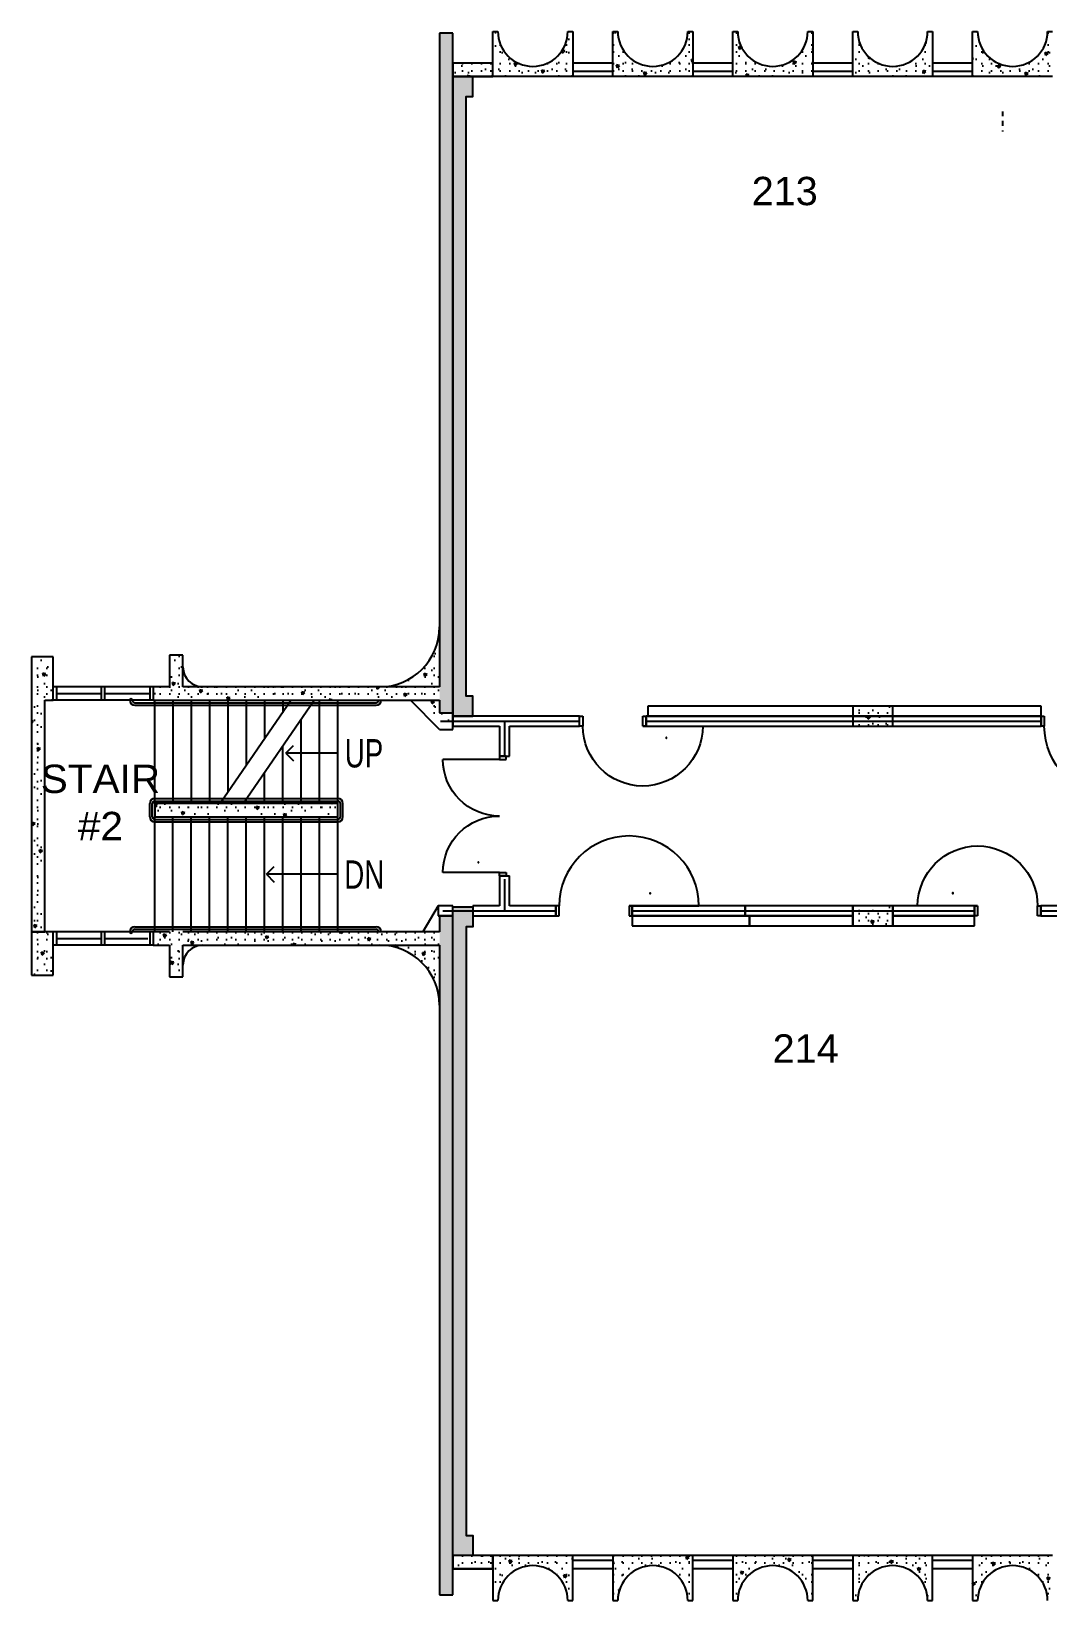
# Model space of a CAD drawing. Header units: inches. Extents: x -627 to 1777, y -408 to 1369.
# Drawn here: x -627 to -17, y -404 to 538 of the extents above; entities that cross this region are included whole.
import ezdxf
from ezdxf.enums import TextEntityAlignment as Align

# ---------------------------------------------------------------- set-up
doc = ezdxf.new("R2010")
doc.units = ezdxf.units.IN
doc.header["$MEASUREMENT"] = 0
doc.linetypes.add('HIDDEN', pattern=[5.76, 2.88, -2.88])
for name, color, linetype in [('_EWA 95% DWG', 7, 'Continuous'), ('A-DOOR', 4, 'Continuous'), ('A-DOOR-RPLC', 7, 'Continuous'), ('A-FILL-PATT', 1, 'Continuous'), ('A-FLOR-HRAL', 4, 'Continuous'), ('A-FLOR-STRS', 4, 'Continuous'), ('A-GLAZ', 3, 'Continuous'), ('A-PFLR-NOTE', 3, 'Continuous'), ('A-WALL', 5, 'Continuous'), ('A-WALL-JAMB', 6, 'Continuous'), ('ArchiCAD', 7, 'Continuous'), ('S-COLS', 6, 'Continuous'), ('Window-Door Markers', 7, 'Continuous')]:
    doc.layers.add(name, color=color, linetype=linetype)
doc.layers.get('Window-Door Markers').off()
doc.styles.add('Arial', font='arial.ttf')
doc.styles.add('GENERATED_STYLE_10', font='swissc.ttf', dxfattribs={"width": 1.25})
doc.styles.add('GENERATED_STYLE_11', font='arial.ttf', dxfattribs={"width": 0.7})
doc.styles.add('GENERATED_STYLE_9', font='cour.ttf')
doc.linetypes.add('1 HR RATED', pattern='A,0,[2,BI-21.Shx,S=0.091429,R=0,X=0,Y=0],-14.4,0', length=14.4)
doc.linetypes.add('2 HR RATED', pattern='A,0,[1,BI-21.Shx,S=0.091429,R=0,X=0,Y=0],-14.4,0', length=14.4)
pattern_1 = [(45, (0, 0), (-14.4655, 14.4655), [1.9685, -9.84252]), (45, (-3.057, 11.409), (-14.4655, 14.4655), [1.9685, -9.84252]), (105, (0, 0), (19.7602, 5.29474), [1.9685, -9.84252]), (105, (8.352, 8.352), (19.7602, 5.29474), [1.9685, -9.84252]), (165, (1.392, 1.392), (5.29474, 19.7602), [1.9685, -9.84252]), (165, (9.744, 9.744), (5.29474, 19.7602), [1.9685, -9.84252]), (45, (-1.392, 1.392), (-2.783885, 2.783885), [0, -3.937008, 0, -5.905512]), (90, (-3e-16, 2.784), (-3.937008, 0), [0, -2.952756, 0, -4.92126])]
pattern_2 = [(45, (0, 0), (-20.8303, 20.8303), [1.8425, -15.16535]), (45, (-4.402, 16.428), (-20.8303, 20.8303), [1.8425, -15.16535]), (105, (0, 0), (28.4547, 7.6244), [1.8425, -15.16535]), (105, (12.026, 12.026), (28.4547, 7.6244), [1.8425, -15.16535]), (165, (1.303, 1.303), (7.6244, 28.4547), [1.8425, -15.16535]), (165, (13.33, 13.33), (7.6244, 28.4547), [1.8425, -15.16535]), (45, (-2.0044, 2.0044), (-4.008794, 4.008794), [0, -5.66929, 0, -8.503937]), (90, (-3e-16, 4.009), (-5.66929, 0), [0, -4.25197, 0, -7.086614])]

# ---------------------------------------------------------------- blocks, each defined once
blk = doc.blocks.new('D1 Metal_287')
at = {"color": 0, "linetype": 'ByBlock'}
for p, q in [((-18, 0), (-19.97, 0)), ((-19.97, 0), (-19.97, -6)), ((-18, -6), (-18, 0)), ((19.97, 0), (18, 0)), ((18, 0), (18, -6)), ((18, 0), (54, 0)), ((19.97, -6), (19.97, 0)), ((-19.97, -6), (-18, -6)), ((18, -6), (19.97, -6))]:
    blk.add_line(p, q, dxfattribs=at)
blk.add_arc((18, 0), 36, 0, 180, dxfattribs=at)
blk = doc.blocks.new('Door Marker_NCS_717')
at = {"layer": 'ArchiCAD', "color": 0, "linetype": 'Continuous'}
for start, end in [(0, 180), (180, 0)]:
    blk.add_arc((32.85, -13.68), 0.189, start, end, dxfattribs=at)
at = {"layer": 'ArchiCAD', "color": 0, "style": 'GENERATED_STYLE_9'}
blk.add_attdef('', text='', height=0.18, dxfattribs=at).set_placement((0, 0), align=Align.TOP_LEFT)
blk = doc.blocks.new('D1 Metal_312')
at = {"color": 0, "linetype": 'ByBlock'}
for p, q in [((-21, 0), (-22.97, 0)), ((-22.97, 0), (-22.97, -6)), ((-21, -6), (-21, 0)), ((22.97, 0), (21, 0)), ((21, 0), (21, -6)), ((21, 0), (63, 0)), ((22.97, -6), (22.97, 0)), ((-22.97, -6), (-21, -6)), ((21, -6), (22.97, -6))]:
    blk.add_line(p, q, dxfattribs=at)
blk.add_arc((21, 0), 42, 0, 180, dxfattribs=at)
blk = doc.blocks.new('D1 Metal_251')
at = {"color": 0, "linetype": 'ByBlock'}
for p, q in [((-18, 0), (-19.97, 0)), ((-19.97, 0), (-19.97, -6)), ((-18, -6), (-18, 0)), ((19.97, 0), (18, 0)), ((18, 0), (18, -6)), ((18, 0), (54, 0)), ((19.97, -6), (19.97, 0)), ((-19.97, -6), (-18, -6)), ((18, -6), (19.97, -6))]:
    blk.add_line(p, q, dxfattribs=at)
blk.add_arc((18, 0), 36, 0, 180, dxfattribs=at)
blk = doc.blocks.new('Door Marker_NCS_311')
at = {"layer": 'ArchiCAD', "color": 0, "linetype": 'Continuous'}
for start, end in [(0, 180), (180, 0)]:
    blk.add_arc((-32.18, 7.09), 0.189, start, end, dxfattribs=at)
at = {"layer": 'ArchiCAD', "color": 0, "style": 'GENERATED_STYLE_9'}
blk.add_attdef('', text='', height=0.18, dxfattribs=at).set_placement((0, 0), align=Align.TOP_LEFT)
blk = doc.blocks.new('D2 Metal_63')
at = {"color": 0, "linetype": 'ByBlock'}
for p, q in [((-34, 0), (-34, 34)), ((34, 0), (34, 34)), ((-36, 0), (-34, 0)), ((-36, -4), (-36, 0)), ((-34, 0), (-34, -4)), ((36, 0), (34, 0)), ((34, 0), (34, -4)), ((36, -4), (36, 0)), ((-34, -4), (-36, -4)), ((34, -4), (36, -4))]:
    blk.add_line(p, q, dxfattribs=at)
for centre, start, end in [((-34, 0), 0, 90), ((34, 0), 90, 180)]:
    blk.add_arc(centre, 34, start, end, dxfattribs=at)
blk = doc.blocks.new('Door Marker_NCS_288')
at = {"layer": 'ArchiCAD', "color": 0, "linetype": 'Continuous'}
for start, end in [(0, 180), (180, 0)]:
    blk.add_arc((-27.82, 12.66), 0.189, start, end, dxfattribs=at)
at = {"layer": 'ArchiCAD', "color": 0, "style": 'GENERATED_STYLE_9'}
blk.add_attdef('', text='', height=0.18, dxfattribs=at).set_placement((0, 0), align=Align.TOP_LEFT)
blk = doc.blocks.new('D1 Metal_309')
at = {"color": 0, "linetype": 'ByBlock'}
for p, q in [((-21, 0), (-22.97, 0)), ((-22.97, 0), (-22.97, -6)), ((-21, -6), (-21, 0)), ((22.97, 0), (21, 0)), ((21, 0), (21, -6)), ((21, 0), (63, 0)), ((22.97, -6), (22.97, 0)), ((-22.97, -6), (-21, -6)), ((21, -6), (22.97, -6))]:
    blk.add_line(p, q, dxfattribs=at)
blk.add_arc((21, 0), 42, 0, 180, dxfattribs=at)
blk = doc.blocks.new('Door Marker_NCS_754')
at = {"layer": 'ArchiCAD', "color": 0, "linetype": 'Continuous'}
for start, end in [(0, 180), (180, 0)]:
    blk.add_arc((-33.66, -13.6), 0.189, start, end, dxfattribs=at)
at = {"layer": 'ArchiCAD', "color": 0, "style": 'GENERATED_STYLE_9'}
blk.add_attdef('', text='', height=0.18, dxfattribs=at).set_placement((0, 0), align=Align.TOP_LEFT)

msp = doc.modelspace()

# ---------------------------------------------------------------- hatches: boundary and pattern name
at = {"layer": 'A-FILL-PATT'}
h = msp.add_hatch(dxfattribs=at)
h.set_pattern_fill('LIGHTWEIGHT_CONCRETE', color=256, style=0, pattern_type=2)
h.set_pattern_definition(pattern_2)
h.paths.add_polyline_path([(-302.25, 510.84), (-341, 510.84), (-341, 522.9, 0.665806), (-305.25, 537.84), (-302.25, 537.84)], flags=0)
h = msp.add_hatch(dxfattribs=at)
h.set_pattern_fill('LIGHTWEIGHT_CONCRETE', color=256, style=0, pattern_type=2)
h.set_pattern_definition(pattern_2)
h.paths.add_polyline_path([(-233.25, 537.84), (-230.25, 537.84), (-230.25, 510.84), (-278.25, 510.84), (-278.25, 537.84), (-275.25, 537.84, 1)], flags=0)
h = msp.add_hatch(dxfattribs=at)
h.set_pattern_fill('LIGHTWEIGHT_CONCRETE', color=256, style=0, pattern_type=2)
h.set_pattern_definition(pattern_2)
h.paths.add_polyline_path([(-206.25, 537.84), (-203.25, 537.84, 1), (-161.25, 537.84), (-158.25, 537.84), (-158.25, 510.84), (-206.25, 510.84)], flags=0)
h = msp.add_hatch(dxfattribs=at)
h.set_pattern_fill('LIGHTWEIGHT_CONCRETE', color=256, style=0, pattern_type=2)
h.set_pattern_definition(pattern_2)
h.paths.add_polyline_path([(-89.25, 537.84), (-86.25, 537.84), (-86.25, 510.84), (-134.25, 510.84), (-134.25, 537.84), (-131.25, 537.84, 1)], flags=0)
h = msp.add_hatch(dxfattribs=at)
h.set_pattern_fill('LIGHTWEIGHT_CONCRETE', color=256, style=0, pattern_type=2)
h.set_pattern_definition(pattern_2)
h.paths.add_polyline_path([(-17.25, 537.84), (-14.25, 537.84), (-14.25, 510.84), (-62.25, 510.84), (-62.25, 537.84), (-59.25, 537.84, 1)], flags=0)
h = msp.add_hatch(dxfattribs=at)
h.set_pattern_fill('LIGHTWEIGHT_CONCRETE', color=256, style=0, pattern_type=2)
h.set_pattern_definition(pattern_2)
h.paths.add_polyline_path([(-374.25, 128.84), (-374.25, 536.84), (-382.25, 536.84), (-382.25, 128.84)], flags=0)
h = msp.add_hatch(dxfattribs=at)
h.set_pattern_fill('LIGHTWEIGHT_CONCRETE', color=256, style=0, pattern_type=2)
h.set_pattern_definition(pattern_2)
h.paths.add_polyline_path([(-374.25, 510.84), (-350.25, 510.84), (-350.25, 518.84), (-374.25, 518.84)], flags=0)
h = msp.add_hatch(dxfattribs=at)
h.set_pattern_fill('STRUCTURAL_CONCRETE', color=256, style=0, pattern_type=2)
h.set_pattern_definition(pattern_1)
h.paths.add_polyline_path([(-374.25, 510.84), (-374.25, 126.84), (-362.25, 126.84), (-362.25, 138.84), (-366.25, 138.84), (-366.25, 498.84), (-362.25, 498.84), (-362.25, 510.84)], flags=0)
h = msp.add_hatch(dxfattribs=at)
h.set_pattern_fill('LIGHTWEIGHT_CONCRETE', color=256, style=0, pattern_type=2)
h.set_pattern_definition(pattern_2)
h.paths.add_polyline_path([(-418.25, 144.34, 0.368126), (-382.71, 174.61), (-382.25, 174.61), (-382.25, 144.34)], flags=0)
h = msp.add_hatch(dxfattribs=at)
h.set_pattern_fill('LIGHTWEIGHT_CONCRETE', color=256, style=0, pattern_type=2)
h.set_pattern_definition(pattern_2)
h.paths.add_polyline_path([(-382.71, 174.61), (-382.25, 174.61), (-382.25, 144.34), (-418.25, 144.34, 0.368126)], flags=0)
h = msp.add_hatch(dxfattribs=at)
h.set_pattern_fill('LIGHTWEIGHT_CONCRETE', color=256, style=0, pattern_type=2)
h.set_pattern_definition(pattern_2)
h.paths.add_polyline_path([(-627.25, 162.34), (-627.25, 136.34), (-614.25, 136.34), (-614.25, 162.34)], flags=0)
h = msp.add_hatch(dxfattribs=at)
h.set_pattern_fill('LIGHTWEIGHT_CONCRETE', color=256, style=0, pattern_type=2)
h.set_pattern_definition(pattern_2)
h.paths.add_polyline_path([(-544.25, 163.34), (-544.25, 144.34), (-536.25, 144.34), (-536.25, 163.34)], flags=0)
h = msp.add_hatch(dxfattribs=at)
h.set_pattern_fill('LIGHTWEIGHT_CONCRETE', color=256, style=0, pattern_type=2)
h.set_pattern_definition(pattern_2)
h.paths.add_polyline_path([(-554.25, 136.34), (-382.25, 136.34), (-382.25, 144.34), (-554.25, 144.34)], flags=0)
h = msp.add_hatch(dxfattribs=at)
h.set_pattern_fill('LIGHTWEIGHT_CONCRETE', color=256, style=0, pattern_type=2)
h.set_pattern_definition(pattern_2)
h.paths.add_polyline_path([(-627.25, 136.34), (-627.25, -2.66), (-619.25, -2.66), (-619.25, 136.34)], flags=0)
h = msp.add_hatch(dxfattribs=at)
h.set_pattern_fill('LIGHTWEIGHT_CONCRETE', color=256, style=0, pattern_type=2)
h.set_pattern_definition(pattern_2)
h.paths.add_polyline_path([(-394.09, 136.34), (-382.25, 136.34), (-382.25, 128.84), (-374.25, 128.84), (-374.25, 123.84), (-381.59, 123.84)], flags=0)
h = msp.add_hatch(dxfattribs=at)
h.set_pattern_fill('LIGHTWEIGHT_CONCRETE', color=256, style=0, pattern_type=2)
h.set_pattern_definition(pattern_2)
h.paths.add_polyline_path([(-134.25, 120.84), (-110.25, 120.84), (-110.25, 132.84), (-134.25, 132.84)], flags=0)
h = msp.add_hatch(dxfattribs=at)
h.set_pattern_fill('LIGHTWEIGHT_CONCRETE', color=256, style=0, pattern_type=2)
h.set_pattern_definition(pattern_2)
h.paths.add_polyline_path([(-553.25, 66.34), (-443.25, 66.34), (-443.25, 74.34), (-553.25, 74.34)], flags=0)
h = msp.add_hatch(dxfattribs=at)
h.set_pattern_fill('STRUCTURAL_CONCRETE', color=256, style=0, pattern_type=2)
h.set_pattern_definition(pattern_1)
h.paths.add_polyline_path([(-374.25, 12.34), (-362.25, 12.34), (-362.25, 0.34), (-366.25, 0.34), (-366.25, -365.16), (-362.25, -365.16), (-362.25, -377.16), (-374.25, -377.16)], flags=0)
h = msp.add_hatch(dxfattribs=at)
h.set_pattern_fill('LIGHTWEIGHT_CONCRETE', color=256, style=0, pattern_type=2)
h.set_pattern_definition(pattern_2)
h.paths.add_polyline_path([(-134.25, 0.84), (-110.25, 0.84), (-110.25, 12.84), (-134.25, 12.84)], flags=0)
h = msp.add_hatch(dxfattribs=at)
h.set_pattern_fill('LIGHTWEIGHT_CONCRETE', color=256, style=0, pattern_type=2)
h.set_pattern_definition(pattern_2)
h.paths.add_polyline_path([(-382.25, 6.84), (-382.25, -400.66), (-374.25, -400.66), (-374.25, 6.84)], flags=0)
h = msp.add_hatch(dxfattribs=at)
h.set_pattern_fill('LIGHTWEIGHT_CONCRETE', color=256, style=0, pattern_type=2)
h.set_pattern_definition(pattern_2)
h.paths.add_polyline_path([(-614.25, -28.66), (-614.25, -2.66), (-627.25, -2.66), (-627.25, -28.66)], flags=0)
h = msp.add_hatch(dxfattribs=at)
h.set_pattern_fill('LIGHTWEIGHT_CONCRETE', color=256, style=0, pattern_type=2)
h.set_pattern_definition(pattern_2)
h.paths.add_polyline_path([(-554.25, -10.66), (-382.25, -10.66), (-382.25, -2.66), (-554.25, -2.66)], flags=0)
h = msp.add_hatch(dxfattribs=at)
h.set_pattern_fill('LIGHTWEIGHT_CONCRETE', color=256, style=0, pattern_type=2)
h.set_pattern_definition(pattern_2)
h.paths.add_polyline_path([(-382.25, -41.51), (-382.62, -41.51, 0.372819), (-418.25, -10.66), (-382.25, -10.66)], flags=0)
h = msp.add_hatch(dxfattribs=at)
h.set_pattern_fill('LIGHTWEIGHT_CONCRETE', color=256, style=0, pattern_type=2)
h.set_pattern_definition(pattern_2)
h.paths.add_polyline_path([(-374.25, -385.16), (-350.25, -385.16), (-350.25, -377.16), (-374.25, -377.16)], flags=0)
h = msp.add_hatch(dxfattribs=at)
h.set_pattern_fill('LIGHTWEIGHT_CONCRETE', color=256, style=0, pattern_type=2)
h.set_pattern_definition(pattern_2)
h.paths.add_polyline_path([(-341.28, -389.49), (-341.28, -377.16), (-302.25, -377.16), (-302.25, -404.16), (-305.25, -404.16, 0.672521)], flags=0)
h = msp.add_hatch(dxfattribs=at)
h.set_pattern_fill('LIGHTWEIGHT_CONCRETE', color=256, style=0, pattern_type=2)
h.set_pattern_definition(pattern_2)
h.paths.add_polyline_path([(-278.25, -377.16), (-278.25, -404.16), (-275.25, -404.16, -1), (-233.25, -404.16), (-230.25, -404.16), (-230.25, -377.16)], flags=0)
h = msp.add_hatch(dxfattribs=at)
h.set_pattern_fill('LIGHTWEIGHT_CONCRETE', color=256, style=0, pattern_type=2)
h.set_pattern_definition(pattern_2)
h.paths.add_polyline_path([(-203.25, -404.16), (-206.25, -404.16), (-206.25, -377.16), (-158.25, -377.16), (-158.25, -404.16), (-161.25, -404.16, 1)], flags=0)
h = msp.add_hatch(dxfattribs=at)
h.set_pattern_fill('LIGHTWEIGHT_CONCRETE', color=256, style=0, pattern_type=2)
h.set_pattern_definition(pattern_2)
h.paths.add_polyline_path([(-131.25, -404.16), (-134.25, -404.16), (-134.25, -377.16), (-86.25, -377.16), (-86.25, -404.16), (-89.25, -404.16, 1)], flags=0)
h = msp.add_hatch(dxfattribs=at)
h.set_pattern_fill('LIGHTWEIGHT_CONCRETE', color=256, style=0, pattern_type=2)
h.set_pattern_definition(pattern_2)
h.paths.add_polyline_path([(-59.25, -404.16), (-62.25, -404.16), (-62.25, -377.16), (-14.25, -377.16), (-14.25, -404.16), (-17.25, -404.16, 1)], flags=0)
at = {"layer": 'A-WALL'}
h = msp.add_hatch(dxfattribs=at)
h.set_pattern_fill('LIGHTWEIGHT_CONCRETE', color=256, style=0, pattern_type=2)
h.set_pattern_definition(pattern_2)
h.paths.add_polyline_path([(-341, 522.9, -0.20062), (-347.25, 537.84), (-350.25, 537.84), (-350.25, 510.84), (-341, 510.84)], flags=0)
h = msp.add_hatch(dxfattribs=at)
h.set_pattern_fill('LIGHTWEIGHT_CONCRETE', color=256, style=0, pattern_type=2)
h.set_pattern_definition(pattern_2)
h.paths.add_polyline_path([(-544.26, -29.66), (-536.26, -29.66), (-536.26, -10.66), (-544.26, -10.66)], flags=0)
h = msp.add_hatch(dxfattribs=at)
h.set_pattern_fill('LIGHTWEIGHT_CONCRETE', color=256, style=0, pattern_type=2)
h.set_pattern_definition(pattern_2)
h.paths.add_polyline_path([(-341.28, -377.16), (-350.25, -377.16), (-350.25, -404.16), (-347.25, -404.16, -0.195799), (-341.28, -389.49)], flags=0)

# ---------------------------------------------------------------- linework, layer by layer
at = {"layer": '_EWA 95% DWG', "linetype": 'HIDDEN'}
msp.add_line((-44.25, 489.84), (-44.25, 477.84), dxfattribs=at)
at = {"layer": 'A-DOOR-RPLC', "linetype": 'Continuous'}
msp.add_line((-312.48, 12.84), (-312.48, 6.84), dxfattribs=at)
at = {"layer": 'A-FILL-PATT', "linetype": '2 HR RATED'}
for p, q in [((-381.59, 123.84), (-343.03, 123.84)), ((-343.03, 102.84), (-343.03, 123.84)), ((-343.03, 9.84), (-343.03, 28.84)), ((-380.19, 9.84), (-343.03, 9.84))]:
    msp.add_line(p, q, dxfattribs=at)
at = {"layer": 'A-FILL-PATT', "linetype": '1 HR RATED'}
for p, q in [((-343.03, 123.84), (-298.22, 123.84)), ((-258.28, 123.84), (-21.19, 123.84)), ((-343.03, 9.84), (-312.01, 9.84)), ((-266.54, 9.84), (-61.22, 9.84)), ((-21.29, 9.84), (48.57, 9.84))]:
    msp.add_line(p, q, dxfattribs=at)
at = {"layer": 'A-FLOR-HRAL', "linetype": 'Continuous'}
for p, q in [((-565.25, 134.86), (-420.25, 134.86)), ((-565.25, 133.36), (-420.25, 133.36)), ((-553.25, 77.34), (-443.25, 77.34)), ((-553.25, 75.84), (-443.25, 75.84)), ((-556.25, 66.34), (-556.25, 74.34)), ((-554.75, 66.34), (-554.75, 74.34)), ((-441.75, 66.34), (-441.75, 74.34)), ((-440.25, 66.34), (-440.25, 74.34)), ((-553.25, 64.84), (-443.25, 64.84)), ((-553.25, 63.34), (-443.25, 63.34)), ((-565.25, 0.34), (-420.25, 0.34)), ((-565.25, -1.16), (-420.25, -1.16))]:
    msp.add_line(p, q, dxfattribs=at)
for centre, radius, start, end in [((-567.5, 136.36), 0.75, 0, 180), ((-565.25, 136.36), 3, 180, 270), ((-565.25, 136.36), 1.5, 180, 270), ((-420.25, 136.36), 1.5, 270, 0), ((-420.25, 136.36), 3, 270, 0), ((-553.25, 74.34), 3, 90, 180), ((-553.25, 74.34), 1.5, 90, 180), ((-443.25, 74.34), 3, 0, 90), ((-443.25, 74.34), 1.5, 0, 90), ((-553.25, 66.34), 3, 180, 270), ((-553.25, 66.34), 1.5, 180, 270), ((-443.25, 66.34), 1.5, 270, 0), ((-443.25, 66.34), 3, 270, 0), ((-565.25, -2.66), 3, 90, 180), ((-420.25, -2.66), 3, 0, 90), ((-567.5, -2.66), 0.75, 180, 0), ((-565.25, -2.66), 1.5, 90, 180), ((-420.25, -2.66), 1.5, 0, 90)]:
    msp.add_arc(centre, radius, start, end, dxfattribs=at)
at = {"layer": 'A-FLOR-STRS', "linetype": 'Continuous'}
for p, q in [((-553.25, 74.34), (-553.25, 136.34)), ((-542.25, 136.34), (-542.25, 74.34)), ((-531.25, 136.34), (-531.25, 74.34)), ((-520.25, 136.34), (-520.25, 74.34)), ((-471.23, 136.34), (-513.99, 74.34)), ((-509.25, 136.34), (-509.25, 81.22)), ((-500.19, 74.34), (-457.43, 136.34)), ((-498.25, 136.34), (-498.25, 97.16)), ((-487.25, 136.34), (-487.25, 113.11)), ((-476.25, 136.34), (-476.25, 129.06)), ((-454.25, 74.34), (-454.25, 136.34)), ((-443.25, 74.34), (-443.25, 136.34)), ((-465.25, 74.34), (-465.25, 125)), ((-476.25, 74.34), (-476.25, 109.05)), ((-487.25, 74.34), (-487.25, 93.1)), ((-498.25, 74.34), (-498.25, 77.16)), ((-553.25, -2.66), (-553.25, 66.34)), ((-542.25, -2.66), (-542.25, 66.34)), ((-531.25, -2.66), (-531.25, 66.34)), ((-520.28, -2.66), (-520.28, 66.34)), ((-509.25, -2.66), (-509.25, 66.34)), ((-498.25, -2.66), (-498.25, 66.34)), ((-487.25, -2.66), (-487.25, 66.34)), ((-476.25, -2.66), (-476.25, 66.34)), ((-465.25, -2.66), (-465.25, 66.34)), ((-454.25, -2.66), (-454.25, 66.34)), ((-443.25, -2.66), (-443.25, 66.34))]:
    msp.add_line(p, q, dxfattribs=at)
at = {"layer": 'A-GLAZ', "linetype": 'Continuous'}
for p, q in [((-278.25, 518.84), (-302.25, 518.84)), ((-206.25, 518.84), (-230.25, 518.84)), ((-134.25, 518.84), (-158.25, 518.84)), ((-62.25, 518.84), (-86.25, 518.84)), ((-278.25, 513.84), (-302.25, 513.84)), ((-278.25, 510.84), (-302.25, 510.84)), ((-206.25, 513.84), (-230.25, 513.84)), ((-206.25, 510.84), (-230.25, 510.84)), ((-134.25, 513.84), (-158.25, 513.84)), ((-134.25, 510.84), (-158.25, 510.84)), ((-62.25, 513.84), (-86.25, 513.84)), ((-62.25, 510.84), (-86.25, 510.84)), ((-554.25, 144.34), (-614.25, 144.34)), ((-554.25, 136.34), (-615.25, 136.34)), ((-612.25, 140.34), (-585.25, 140.34)), ((-583.25, 140.34), (-556.25, 140.34)), ((-554.25, -2.66), (-614.25, -2.66)), ((-612.25, -6.66), (-585.25, -6.66)), ((-583.25, -6.66), (-557.44, -6.66)), ((-554.25, -10.66), (-614.25, -10.66)), ((-278.25, -377.16), (-302.25, -377.16)), ((-278.25, -380.16), (-302.25, -380.16)), ((-278.25, -385.16), (-302.25, -385.16)), ((-206.25, -377.16), (-230.25, -377.16)), ((-206.25, -380.16), (-230.25, -380.16)), ((-206.25, -385.16), (-230.25, -385.16)), ((-134.25, -377.16), (-158.25, -377.16)), ((-134.25, -380.16), (-158.25, -380.16)), ((-134.25, -385.16), (-158.25, -385.16)), ((-62.25, -377.16), (-86.25, -377.16)), ((-62.25, -380.16), (-86.25, -380.16)), ((-62.25, -385.16), (-86.25, -385.16))]:
    msp.add_line(p, q, dxfattribs=at)
at = {"layer": 'A-PFLR-NOTE', "linetype": 'Continuous'}
for p, q in [((-474.55, 104.59), (-469.89, 109.26)), ((-443.25, 104.59), (-474.55, 104.59)), ((-474.55, 104.59), (-469.89, 99.93)), ((-486.2, 31.84), (-481.53, 36.51)), ((-443.25, 31.84), (-486.2, 31.84)), ((-486.2, 31.84), (-481.53, 27.18))]:
    msp.add_line(p, q, dxfattribs=at)
at = {"layer": 'A-WALL', "linetype": 'Continuous'}
for p, q in [((-350.25, 510.84), (-350.25, 537.84)), ((-350.25, 537.84), (-347.25, 537.84)), ((-305.25, 537.84), (-302.25, 537.84)), ((-302.25, 537.84), (-302.25, 510.84)), ((-278.25, 510.84), (-278.25, 537.84)), ((-278.25, 537.84), (-275.25, 537.84)), ((-233.25, 537.84), (-230.25, 537.84)), ((-230.25, 537.84), (-230.25, 510.84)), ((-206.25, 510.84), (-206.25, 537.84)), ((-206.25, 537.84), (-203.25, 537.84)), ((-161.25, 537.84), (-158.25, 537.84)), ((-158.25, 537.84), (-158.25, 510.84)), ((-134.25, 510.84), (-134.25, 537.84)), ((-134.25, 537.84), (-131.25, 537.84)), ((-89.25, 537.84), (-86.25, 537.84)), ((-86.25, 537.84), (-86.25, 510.84)), ((-62.25, 510.84), (-62.25, 537.84)), ((-62.25, 537.84), (-59.25, 537.84)), ((-17.25, 537.84), (-14.25, 537.84)), ((-374.25, 536.84), (-382.25, 536.84)), ((-382.25, 536.84), (-382.25, 144.34)), ((-374.25, 128.84), (-374.25, 536.84)), ((-374.25, 118.84), (-374.25, 531.84)), ((-350.25, 518.84), (-374.25, 518.84)), ((-374.25, 518.84), (-374.25, 510.84)), ((-350.25, 518.84), (-374.25, 518.84)), ((-350.25, 510.84), (-350.25, 518.84)), ((-374.25, 510.84), (-350.25, 510.84)), ((-350.25, 510.84), (-374.25, 510.84)), ((-302.25, 510.84), (-350.25, 510.84)), ((-230.25, 510.84), (-278.25, 510.84)), ((-158.25, 510.84), (-206.25, 510.84)), ((-86.25, 510.84), (-134.25, 510.84)), ((-14.25, 510.84), (-62.25, 510.84)), ((-627.25, 162.34), (-627.25, 136.34)), ((-614.25, 162.34), (-627.25, 162.34)), ((-614.25, 136.34), (-614.25, 162.34)), ((-544.25, 163.34), (-544.25, 144.34)), ((-536.25, 163.34), (-544.25, 163.34)), ((-536.25, 144.34), (-536.25, 163.34)), ((-544.25, 144.34), (-554.25, 144.34)), ((-554.25, 144.34), (-554.25, 136.34)), ((-382.25, 144.34), (-536.25, 144.34)), ((-627.25, 136.34), (-627.25, -2.66)), ((-619.25, 136.34), (-614.25, 136.34)), ((-619.25, -2.66), (-619.25, 136.34)), ((-554.25, 136.34), (-382.25, 136.34)), ((-382.25, 118.84), (-399.75, 136.34)), ((-382.25, 136.34), (-382.25, 128.84)), ((-21.19, 132.84), (-257.25, 132.84)), ((-257.25, 132.84), (-257.25, 126.84)), ((-21.19, 126.84), (-21.19, 132.84)), ((-382.25, 128.84), (-374.25, 128.84)), ((-298.22, 126.84), (-374.25, 126.84)), ((-374.25, 126.84), (-374.25, 120.84)), ((-298.22, 120.84), (-298.22, 126.84)), ((-258.28, 120.84), (-258.28, 126.84)), ((-21.19, 126.84), (-258.28, 126.84)), ((-257.25, 126.84), (-21.19, 126.84)), ((-21.19, 126.84), (-21.19, 120.84)), ((-21.19, 120.84), (-21.19, 126.84)), ((-382.25, 118.84), (-374.25, 118.84)), ((-374.25, 120.84), (-346.25, 120.84)), ((-346.25, 120.84), (-346.25, 104.84)), ((-340.25, 120.84), (-298.22, 120.84)), ((-340.25, 104.84), (-340.25, 120.84)), ((-258.28, 120.84), (-21.19, 120.84)), ((-346.25, 104.84), (-346.25, 102.84)), ((-340.25, 102.84), (-340.25, 104.84)), ((-346.25, 102.84), (-340.25, 102.84)), ((-443.25, 74.34), (-553.25, 74.34)), ((-553.25, 74.34), (-553.25, 66.34)), ((-553.25, 62.34), (-553.25, 74.34)), ((-553.25, 66.34), (-443.25, 66.34)), ((-443.25, 66.34), (-443.25, 74.34)), ((-346.25, 30.84), (-340.25, 30.84)), ((-346.25, 30.84), (-346.25, 28.84)), ((-346.25, 28.84), (-346.25, 12.84)), ((-340.25, 28.84), (-340.25, 30.84)), ((-340.25, 12.84), (-340.25, 28.84)), ((-383.05, 12.84), (-392.35, -2.66)), ((-374.25, 12.84), (-383.05, 12.84)), ((-383.05, 12.84), (-383.05, 6.84)), ((-374.25, 6.84), (-374.25, 12.84)), ((-346.25, 12.84), (-362.25, 12.84)), ((-362.25, 12.84), (-362.25, 6.84)), ((-312.48, 12.84), (-340.25, 12.84)), ((-312.48, 6.84), (-312.48, 12.84)), ((-198.88, 12.84), (-266.54, 12.84)), ((-266.54, 12.84), (-266.54, 6.84)), ((-198.88, 6.84), (-198.88, 12.84)), ((-134.25, 12.84), (-198.88, 12.84)), ((-198.88, 12.84), (-198.88, 6.84)), ((-134.25, 6.84), (-134.25, 12.84)), ((-61.22, 12.84), (-110.25, 12.84)), ((-110.25, 12.84), (-110.25, 6.84)), ((-61.22, 12.84), (-61.22, 6.84)), ((-61.22, 6.84), (-61.22, 12.84)), ((-21.29, 6.84), (-21.29, 12.84)), ((48.57, 12.84), (-21.29, 12.84)), ((-21.29, 12.84), (-21.29, 6.84)), ((-383.05, 6.84), (-374.25, 6.84)), ((-382.25, 6.84), (-382.25, -2.66)), ((-374.25, 6.84), (-382.25, 6.84)), ((-374.25, -400.66), (-374.25, 6.84)), ((-362.25, 6.84), (-312.48, 6.84)), ((-266.54, 6.84), (-198.88, 6.84)), ((-196.25, 6.84), (-266.54, 6.84)), ((-266.54, 6.84), (-266.54, 0.84)), ((-266.54, 0.84), (-196.25, 0.84)), ((-198.88, 6.84), (-134.25, 6.84)), ((-196.25, 0.84), (-196.25, 6.84)), ((-134.25, 6.84), (-196.25, 6.84)), ((-196.25, 6.84), (-196.25, 0.84)), ((-196.25, 0.84), (-134.25, 0.84)), ((-134.25, 0.84), (-134.25, 6.84)), ((-61.22, 6.84), (-110.25, 6.84)), ((-110.25, 6.84), (-110.25, 0.84)), ((-110.25, 6.84), (-61.22, 6.84)), ((-110.25, 0.84), (-61.22, 0.84)), ((-61.22, 0.84), (-61.22, 6.84)), ((-21.29, 6.84), (48.57, 6.84)), ((-627.25, -2.66), (-619.25, -2.66)), ((-614.25, -2.66), (-627.25, -2.66)), ((-627.25, -2.66), (-627.25, -28.66)), ((-614.25, -28.66), (-614.25, -2.66)), ((-544.26, -2.66), (-554.25, -2.66)), ((-554.25, -2.66), (-554.25, -10.66)), ((-382.25, -2.66), (-536.26, -2.66)), ((-554.25, -10.66), (-544.26, -10.66)), ((-544.26, -10.66), (-544.26, -29.66)), ((-536.26, -10.66), (-382.25, -10.66)), ((-536.26, -29.66), (-536.26, -10.66)), ((-382.25, -10.66), (-382.25, -400.66)), ((-627.25, -28.66), (-614.25, -28.66)), ((-544.26, -29.66), (-536.26, -29.66)), ((-350.25, -377.16), (-374.25, -377.16)), ((-374.25, -377.16), (-374.25, -385.16)), ((-350.25, -377.16), (-374.25, -377.16)), ((-374.25, -385.16), (-350.25, -385.16)), ((-350.25, -385.16), (-374.25, -385.16)), ((-350.25, -385.16), (-350.25, -377.16)), ((-302.25, -377.16), (-350.25, -377.16)), ((-350.25, -377.16), (-350.25, -404.16)), ((-302.25, -404.16), (-302.25, -377.16)), ((-230.25, -377.16), (-278.25, -377.16)), ((-278.25, -377.16), (-278.25, -404.16)), ((-230.25, -404.16), (-230.25, -377.16)), ((-158.25, -377.16), (-206.25, -377.16)), ((-206.25, -377.16), (-206.25, -404.16)), ((-158.25, -404.16), (-158.25, -377.16)), ((-86.25, -377.16), (-134.25, -377.16)), ((-134.25, -377.16), (-134.25, -404.16)), ((-86.25, -404.16), (-86.25, -377.16)), ((-14.25, -377.16), (-62.25, -377.16)), ((-62.25, -377.16), (-62.25, -404.16)), ((-382.25, -400.66), (-374.25, -400.66)), ((-350.25, -404.16), (-347.25, -404.16)), ((-305.25, -404.16), (-302.25, -404.16)), ((-278.25, -404.16), (-275.25, -404.16)), ((-233.25, -404.16), (-230.25, -404.16)), ((-206.25, -404.16), (-203.25, -404.16)), ((-161.25, -404.16), (-158.25, -404.16)), ((-134.25, -404.16), (-131.25, -404.16)), ((-89.25, -404.16), (-86.25, -404.16)), ((-62.25, -404.16), (-59.25, -404.16))]:
    msp.add_line(p, q, dxfattribs=at)
for points in [[(-374.25, 510.84), (-374.25, 126.84), (-362.25, 126.84), (-362.25, 138.84), (-366.25, 138.84), (-366.25, 498.84), (-362.25, 498.84), (-362.25, 510.84)], [(-374.25, 12.34), (-362.25, 12.34), (-362.25, 0.34), (-366.25, 0.34), (-366.25, -365.16), (-362.25, -365.16), (-362.25, -377.16), (-374.25, -377.16)]]:
    msp.add_lwpolyline(points, close=True, dxfattribs=at)
for centre, radius, start, end in [((-326.25, 537.84), 21, 180, 0), ((-254.25, 537.84), 21, 180, 0), ((-182.25, 537.84), 21, 180, 0), ((-110.25, 537.84), 21, 180, 0), ((-38.25, 537.84), 21, 180, 0), ((-418.25, 180.34), 36, 270, 0), ((-524.25, 156.34), 12, 180, 270), ((-524.26, -22.66), 12, 90, 180), ((-418.25, -46.66), 36, 0, 90), ((-326.25, -404.16), 21, 0, 180), ((-254.25, -404.16), 21, 0, 180), ((-182.25, -404.16), 21, 0, 180), ((-110.25, -404.16), 21, 0, 180), ((-38.25, -404.16), 21, 0, 180)]:
    msp.add_arc(centre, radius, start, end, dxfattribs=at)
at = {"layer": 'A-WALL-JAMB', "linetype": 'Continuous'}
for p, q in [((-612.25, 144.34), (-612.25, 136.34)), ((-585.25, 136.34), (-585.25, 144.34)), ((-583.25, 136.34), (-583.25, 144.34)), ((-556.25, 144.34), (-556.25, 136.34)), ((-612.25, -2.66), (-612.25, -10.66)), ((-585.25, -10.66), (-585.25, -2.66)), ((-583.25, -10.66), (-583.25, -2.66)), ((-556.2, -2.66), (-556.2, -10.66))]:
    msp.add_line(p, q, dxfattribs=at)
at = {"layer": 'S-COLS', "linetype": 'Continuous'}
for points in [[(-134.25, 120.84), (-110.25, 120.84), (-110.25, 132.84), (-134.25, 132.84)], [(-134.25, 0.84), (-110.25, 0.84), (-110.25, 12.84), (-134.25, 12.84)]]:
    msp.add_lwpolyline(points, close=True, dxfattribs=at)

# ---------------------------------------------------------------- block references
at = {"layer": 'A-DOOR', "linetype": 'Continuous', "xscale": -1}
for name, p, rotation in [('D1 Metal_251', (-278.25, 120.84), 180), ('D1 Metal_312', (1.78, 120.84), 180), ('D2 Metal_63', (-346.25, 66.84), 90)]:
    msp.add_blockref(name, p, dxfattribs=dict(at, rotation=rotation))
at = {"layer": 'A-DOOR', "linetype": 'Continuous'}
msp.add_blockref('D1 Metal_309', (-289.51, 12.84), dxfattribs=at)
at = {"layer": 'A-DOOR', "linetype": 'Continuous', "xscale": -1}
msp.add_blockref('D1 Metal_287', (-41.26, 12.84), dxfattribs=at)
at = {"layer": 'Window-Door Markers'}
for name, p, rotation in [('Door Marker_NCS_311', (-278.25, 120.84), 180), ('Door Marker_NCS_288', (-346.25, 66.84), 90), ('Door Marker_NCS_754', (-289.51, 6.84), 180), ('Door Marker_NCS_717', (-41.26, 6.84), 180)]:
    msp.add_blockref(name, p, dxfattribs=dict(at, rotation=rotation))

# ---------------------------------------------------------------- texts
at = {"layer": 'A-PFLR-NOTE', "char_height": 17, "attachment_point": 5, "style": 'Arial'}
for s, insert, line_spacing_factor in [('213', (-175.05, 441.9), 0.919238), ('214', (-162.48, -72.7), 0.921668)]:
    msp.add_mtext(s, dxfattribs=dict(at, insert=insert, line_spacing_factor=line_spacing_factor))
at = {"layer": 'A-PFLR-NOTE', "char_height": 17}
for s, insert, attachment_point, style in [('\\A1;{\\fArial|b0|i0|c0|p34;UP}', (-439.14, 104.37), 4, 'GENERATED_STYLE_11'), ('STAIR\\P#2', (-585.8, 74.99), 5, 'GENERATED_STYLE_10'), ('\\A1;{\\fArial|b0|i0|c0|p34;DN}', (-439.44, 31.71), 4, 'GENERATED_STYLE_11')]:
    msp.add_mtext(s, dxfattribs=dict(at, insert=insert, attachment_point=attachment_point, style=style))

doc.saveas('drawing.dxf')
